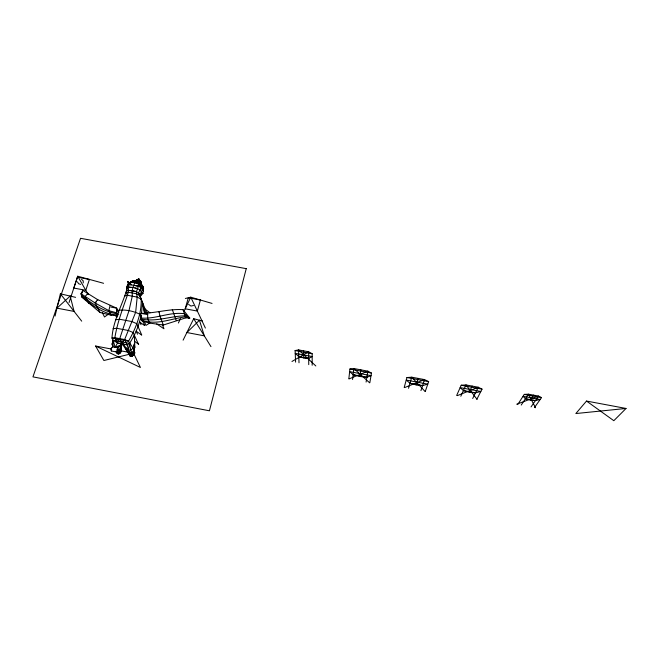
<?xml version="1.0" encoding="UTF-8"?>
<svg xmlns="http://www.w3.org/2000/svg" width="659" height="659" viewBox="0 0 659 659"><rect width="100%" height="100%" fill="white"/><g stroke="black" fill="none" stroke-linecap="round" stroke-linejoin="round"><path stroke-width="0.99" d="M312.168 365.251L312.185 353.751L308.651 351.791L298.576 349.904L295.1 350.547L295.611 362.137M144.379 312.177L143.95 310.414L144.848 312.597L142.468 302.341L140.639 298.033L140.532 295.957C145.845 291.706 143.481 282.472 136.907 281.352L134.881 282.62L132.937 287.538L132.171 290.701L132.278 296.179L128.9 310.966L119.749 338.627L122.574 344.286L130.202 356.115L131.767 356.412L133.143 353.677L134.84 347.104L134.354 335.242L138.06 326.6L141.347 315.373M138.975 280.223L138.827 278.708L134.329 281.541L132.788 281.739M135.004 282.909L134.024 281.319L136.907 281.352L138.827 278.708L139.601 280.38L138.909 282.225L139.288 283.708L136.397 291.739L137.179 297.094L135.672 312.234L124.633 339.55L121.24 343.932M134.082 337.004L134.354 335.242L129.601 343.397L127.179 344.772L122.574 344.286L117.483 347.771L112.87 346.889L113.117 340.283L111.972 338.075C113.068 318.931 124.362 302.061 128.266 283.84L127.755 281.385L131.405 284.737M140.96 313.354L140.697 317.984L141.916 320.875L149.544 323.083L163.325 325.027L185.846 317.844L189.734 318.058L183.021 309.664C168.852 308.717 155.104 313.33 140.96 313.354L147.789 314.64M126.429 291.797L126.849 287.464L128.662 283.667M146.422 312.185L138.53 292.802L141.207 287.826L141.636 285.158L141.1 283.765L138.958 281.912L136.907 281.352L132.467 281.031L129.255 282.859L131.009 282.76M138.439 294.252L139.601 295.446L141.199 299.194C141.627 314.236 135.787 328.322 128.554 341.205L133.011 348.117L133.761 350.712L132.599 355.481L132.08 355.382L131.767 356.412L133.711 354.987L134.222 350.695L132.887 352.68L133.143 353.677L134.247 353.208L133.777 352.178L132.887 352.68L134.247 353.208L133.505 353.067L134.222 350.695M141.504 313.511L142.468 302.341L143.769 309.409M124.6 296.105L127.385 295.265C129.321 291.097 127.063 285.693 130.713 282.118L139.288 283.708L142.929 286.5L142.641 289.309L139.601 295.446L136.331 293.733L128.381 292.258L126.248 292.522L127.385 295.265C122.467 309.153 117.236 323.116 114.864 337.705L117.541 342.952L122.574 344.286L123.941 345.473M82.482 292.308L82.688 290.322L97.548 299.565L116.692 308.157L118.826 312.696M140.828 283.395L140.738 281.302L138.983 279.35L136.438 280.503L138.983 279.35L139.897 281.146L140.738 281.302L141.528 283.354L139.56 281.072L137.682 280.586L135.911 280.396L134.329 281.541L135.21 281.706L135.004 281.179L132.187 281.747M348.85 378.818L349.913 369.015L353.867 368.529L367.846 371.157L371.47 373.076L369.814 382.772M352.557 379.518L353.867 368.529L369.526 382.714M359.369 373.513L371.033 375.638L366.865 377.286L359.929 376.495L360.852 369.847M126.627 288.864L127.212 285.734L128.744 283.584M143.431 291.336L142.641 289.309L141.207 287.826L141.636 285.158L138.612 286.228L135.754 285.693M366.099 382.072L367.846 371.157L360.234 374.304M112.87 346.889L112.088 344.163L113.117 340.283L129.601 343.397L128.414 349.838L130.976 356.28M126.248 292.522L126.643 290.594C131.347 290.149 138.752 290.594 140.532 295.957M77.227 278.403L77.696 276.22L103.587 283.296M55.051 316.073L60.373 293.815L75.587 297.341M110.16 305.364L108.801 310.653L111.033 315.2L117.879 315.71M404.189 387.467L406.933 377.533L411.743 377.195L424.553 379.6L428.647 381.619L425.277 391.438M408.531 388.283L411.743 377.195L424.989 391.388M141.553 285.479L140.812 283.642L141.174 282.431L139.164 282.439M134.304 343.841L133.011 348.117L130.729 350.275L126.1 349.402L125.572 347.573M131.627 355.415L132.665 355.868L132.97 354.847L133.711 354.987L132.599 355.481M145.861 312.086L145.474 313.387L144.675 313.239L145.861 312.086L146.265 313.536L147.451 312.382L146.496 313.602M141.38 315.702L140.697 317.984C155.392 319.508 169.61 311.526 184.586 313.766L189.734 318.058L187.057 317.366M120.317 349.55L121.223 348.232L120.498 350.596L121.24 350.736L120.688 352.516L118.719 353.932L117.162 353.636L115.786 351.428M120.77 349.715L121.24 350.736L119.864 350.209L119.592 351.107L121.24 350.736L121.223 348.232M416.134 384.905L422.576 385.606L427.782 384.131L406.232 380.078L409.997 383.241L416.134 384.905L418.144 378.398M112.887 341.601L112.088 344.163L112.878 345.53M117.442 309.755L116.486 312.786L117.533 314.977C103.916 314.467 92.499 305.801 82.779 296.995L81.963 297.291L81.065 293.799L82.688 290.322M69.055 302.547L77.696 276.22L88.273 294.606M420.928 390.622L424.553 379.6L422.419 380.449M127.228 350.234L130.202 356.115L130.449 355.448M83.24 282.9L83.207 280.841L81.527 279.276M117.162 353.636L117.434 352.977M456.654 395.482L461.201 385.227L465.987 384.93L478.277 387.237L482.026 389.131L476.844 399.288M460.814 396.265L465.987 384.93L477.058 399.329M469.224 392.171L475.485 392.846L480.831 391.487L460.147 387.599L463.409 390.581L469.224 392.171L472.132 386.083M178.383 323.009L180.508 318.569M183.919 311.468L190.772 297.193L212.058 303.428M183.103 340.168L193.697 318.709L202.618 321.065M472.684 398.506L478.277 387.237L457.379 395.622M115.177 347.326L117.541 342.952L127.179 344.772L128.414 349.838L122.574 344.286L115.177 347.326L113.117 340.283L117.541 342.952M141.207 287.826L138.612 286.228L141.331 286.261L139.519 284.729L138.612 286.228L129.09 284.466L128.266 283.84M517.793 404.42L524.284 394.387L528.411 394.173L538.56 396.075L541.5 397.616L534.474 407.559M521.228 405.063L528.411 394.173L535.561 407.764M530.174 400.013L535.421 400.59L540.166 399.511L523.048 396.298L525.421 398.703L530.174 400.013L533.477 395.12M111.033 315.2L100.061 312.514L95.16 303L97.548 299.565L97.82 300.109M531.039 406.908L538.56 396.075L516.714 404.214M135.688 281.632L134.922 282.719L134.403 282.563M139.914 296.072L142.229 293.543C140.351 287.497 132.08 286.83 126.849 287.464M127.113 286.426L128.917 283.897M586.51 401.051L575.842 413.547L626.05 408.456L613.826 420.697L586.51 401.051L626.05 408.456M82.293 292.843L81.065 293.799L95.16 303L96.494 301.55M119.205 346.156L117.483 347.771L118.587 350.011L118.719 353.932L120.688 352.516L119.954 352.376L119.641 353.397L121.717 344.616L119.559 353.01L119.04 352.911L118.719 353.932L120.613 348.224L119.781 345.621M118.587 350.011L120.613 348.224L120.111 351.206L119.864 350.209M129.691 283.246L132.467 281.031L136.907 281.352L141.1 283.765M139.972 289.902L141.916 288.461L141.636 285.158M108.265 314.269L104.517 316.979L102.252 312.539M150.128 322.77L145.968 325.406L144.263 321.295M193.565 305.488L190.921 306.056L188.622 304.392M111.635 350.893C110.218 351.066 111.313 346.156 112.343 347.623M291.962 361.47L308.651 351.791L308.75 364.633M308.7 358.455L312.177 356.544L295.224 353.364L298.807 356.601L303.758 357.961L308.7 358.455L298.807 356.601M127.475 285.281L129.09 284.466L130.993 284.812M120.482 345.283L122.574 344.286M129.255 282.859L131.248 281.945M349.138 378.867L361.264 373.875L349.632 371.61L353.133 374.699L359.929 376.495M404.634 387.583L424.553 379.6M134.881 282.62L137.344 281.937L136.907 281.352M136.166 285.619L139.519 284.729M134.329 281.541L135.911 280.396L139.56 281.072L140.812 283.642M95.58 346.033L140.425 367.475L133.579 353.232L103.875 360.514L95.58 346.033L111.709 349.089M185.352 298.469L190.772 297.193L205.386 328.058M115.811 319.772L119.493 319.228L131.866 321.551L136.8 323.709L141.743 335.019M113.018 328.75L116.528 328.256L128.381 330.488L133.118 332.531L138.464 344.237M114.864 337.705L111.972 338.075L128.554 341.205L124.633 339.55L114.864 337.705L123.793 344.418M80.645 284.408L78.602 283.732L77.424 281.838M141.561 293.181L143.398 293.337M140.433 319.434L142.179 319.615M137.278 280.66L136.981 279.894L139.601 280.38L140.738 281.302L139.56 280.586M118.027 312.061L118.554 312.127M141.125 318.997C155.985 322.284 170.426 315.99 185.22 315.818L189.734 318.058L185.533 316.831C170.986 318.651 156.183 325.62 141.611 320.15M116.997 352.063L117.961 350.506L117.813 348.273L116.857 349.822L116.997 352.063L111.297 350.975M136.981 279.894L139.601 280.38M132.467 281.031L138.909 282.225M130.713 282.118L132.426 282.439M139.288 283.708L136.734 283.073M128.521 287.003L131.248 287.505M134.881 288.181L137.607 288.691M128.175 290.207L136.397 291.739M127.385 295.265L137.179 297.094L141.199 299.194M110.877 307.069L116.692 308.157L116.486 312.786L108.801 310.653L95.16 303M295.1 350.547L312.185 353.751M524.284 394.387L541.5 397.616M461.201 385.227L482.026 389.131M525.421 398.703L535.421 400.59M406.933 377.533L428.647 381.619M349.913 369.015L371.47 373.076M463.409 390.581L475.485 392.846M409.997 383.241L422.576 385.606M353.133 374.699L366.865 377.286M117.409 350.168L133.579 353.232M132.616 353.578L133.143 353.677M115.86 313.651L118.727 314.302M118.554 310.265C125.63 309.376 133.48 311.064 139.947 314.294L141.24 317.374M116.981 313.816C103.817 311.518 92.425 304.211 82.21 295.932L81.963 297.291L100.061 312.514M114.765 315.389L117.31 317.037M141.224 285.388L142.929 286.5M139.156 280.701L140.977 281.928M156.677 323.898L163.967 328.783L162.287 324.302M139.972 322.284L144.337 325.365M141.463 334.961L136.174 331.18L137.533 334.228M134.436 341.214L138.67 344.278M135.111 352.927L133.629 351.807L134.065 352.73M143.678 307.951L149.972 312.844M315.826 365.959L298.576 349.904L299.021 362.796M142.492 287.044L143.637 288.337M60.373 293.815L81.7 321.155M193.697 318.709L210.971 346.626M81.065 293.799L83.347 298.049M88.94 303.494L85.2 296.451L87.952 293.263L88.339 294.005M120.111 347.977L121.297 350.308M124.633 339.55L127.179 344.772M127.755 281.385L129.09 284.466M139.856 322.02L141.018 324.739M142.533 320.439L144.618 325.414M133.999 345.044L134.84 347.104L133.761 350.712L131.742 352.507L131.767 356.412M149.544 323.083L147.731 318.602L147.608 313.033M183.021 309.664L185.846 317.844M163.325 325.027L159.873 315.76L158.992 311.699L159.19 312.234M117.08 351.296L117.936 353.801M176.241 320.48L172.337 309.656L172.584 310.373M127.055 350.168L127.566 351.717L131.742 352.507L130.729 350.275L129.601 343.397M129.996 354.987L130.202 356.115M303.61 350.843L303.758 357.961M246.244 268.65L209.43 410.788L32.95 376.874L80.53 238.303L246.244 268.65M200.402 300.018L197.346 311.073L185.195 308.807L188.317 297.769L200.402 300.018M89.41 279.424L85.794 290.298L73.808 288.065L77.482 277.208L89.41 279.424M199.455 320.233L186.876 332.531L204.306 335.851L199.455 320.233M70.183 296.089L56.946 308.148L74.096 311.419L70.183 296.089"/></g></svg>
